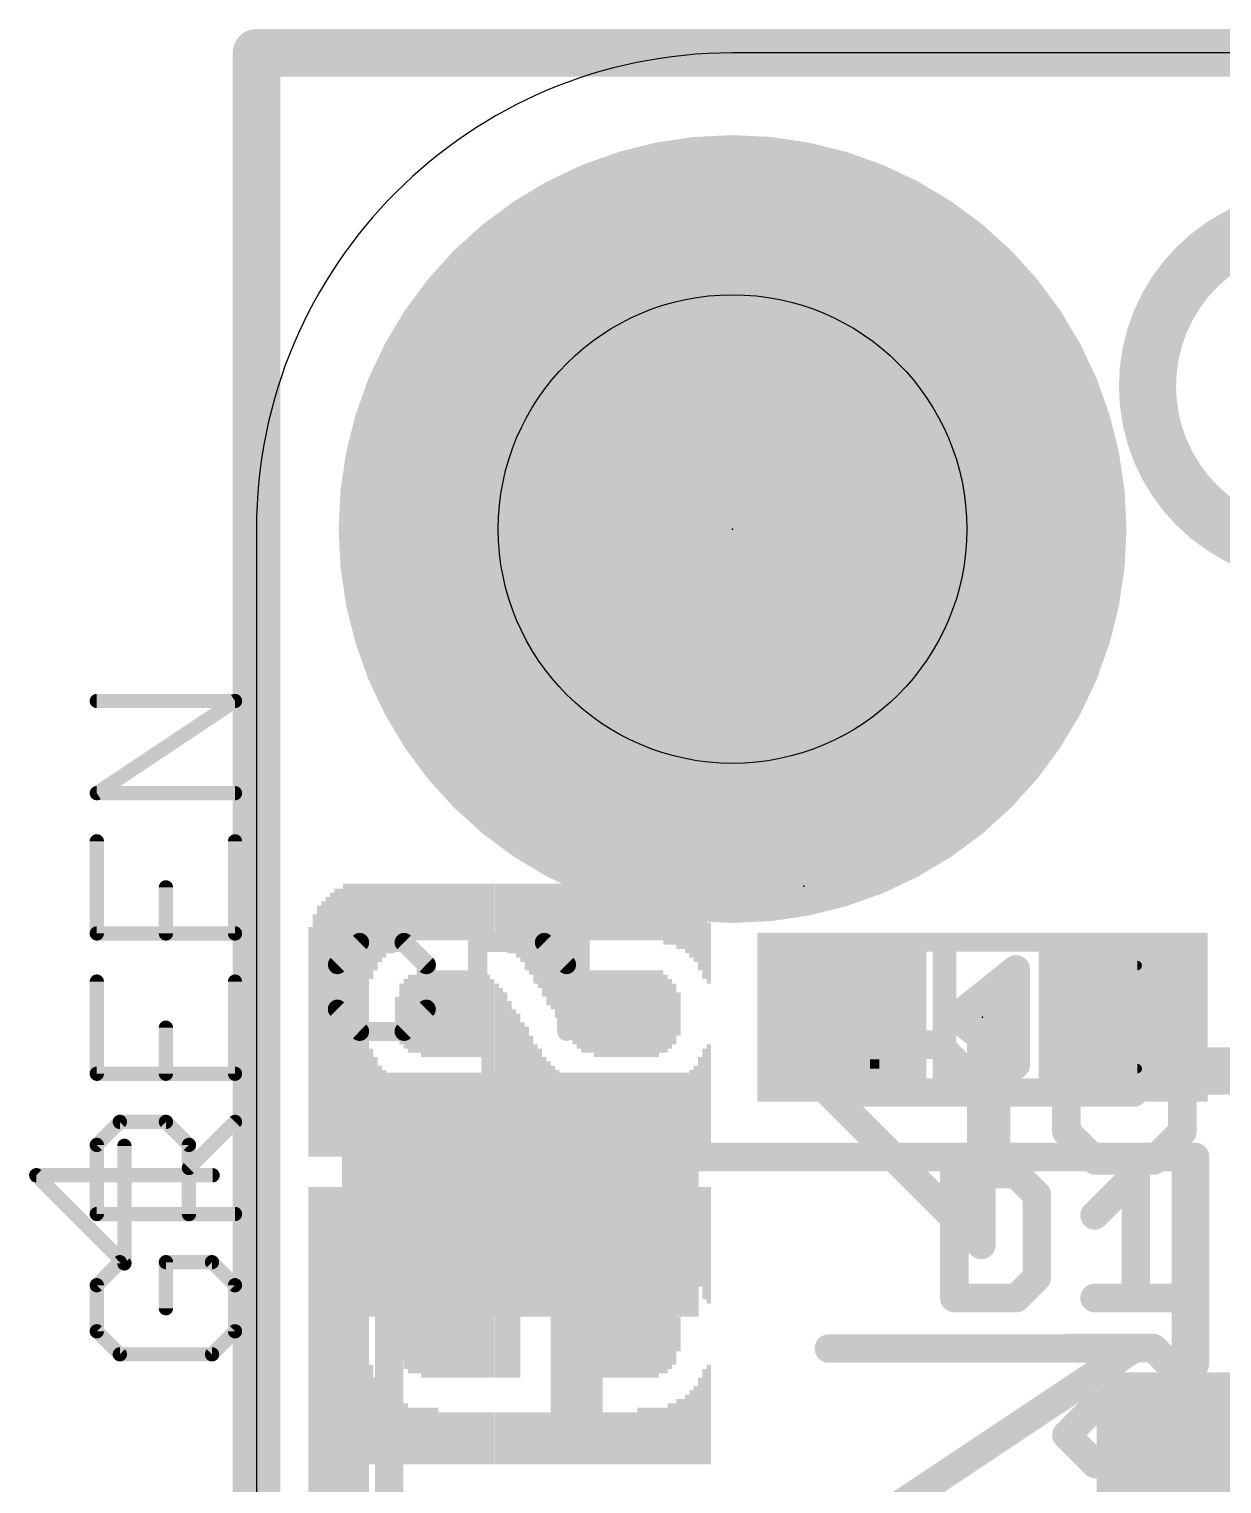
# Model space of a CAD drawing. Extents: x -1.2 to 34.1, y -8.2 to 17.9.
# Drawn here: x -1.21 to 5.15, y 10.15 to 17.91 of the extents above; entities that cross this region are included whole.
import ezdxf

# ---------------------------------------------------------------- set-up
doc = ezdxf.new("R2010")
doc.units = 0
for name, color, linetype in [('1', 12, 'CONTINUOUS'), ('16', 5, 'CONTINUOUS'), ('17', 110, 'CONTINUOUS'), ('20', 53, 'CONTINUOUS'), ('21', 40, 'CONTINUOUS'), ('22', 6, 'CONTINUOUS'), ('23', 40, 'CONTINUOUS'), ('24', 6, 'CONTINUOUS'), ('25', 253, 'CONTINUOUS'), ('27', 4, 'CONTINUOUS'), ('29', 253, 'CONTINUOUS'), ('30', 253, 'CONTINUOUS'), ('31', 253, 'CONTINUOUS'), ('39', 12, 'CONTINUOUS'), ('40', 132, 'CONTINUOUS'), ('41', 12, 'CONTINUOUS'), ('42', 132, 'CONTINUOUS'), ('44', 253, 'CONTINUOUS'), ('51', 253, 'CONTINUOUS')]:
    doc.layers.add(name, color=color, linetype=linetype)

# ---------------------------------------------------------------- blocks, each defined once
blk = doc.blocks.new('RECT')
blk.add_solid([(-0.5, -0.5), (0.5, -0.5), (-0.5, 0.5), (0.5, 0.5)])
blk = doc.blocks.new('ROUNDP')
at = {"const_width": 0.5}
blk.add_lwpolyline([(0, -0.25, 1), (0, 0.25, 1), (0, -0.25)], format="xyb", dxfattribs=at)

msp = doc.modelspace()

# ---------------------------------------------------------------- linework, layer by layer
at = {"layer": '1', "const_width": 0.254}
for points in [[(0, 17.78), (25.4, 17.78)], [(0, 0), (0, 17.78)], [(4.6235, 12.6365), (4.911, 12.349)], [(4.911, 12.349), (16.422, 12.349)]]:
    msp.add_lwpolyline(points, dxfattribs=at)
at = {"layer": '1', "const_width": 0.127}
for points in [[(0, 17.8435, 1), (0, 17.7165)], [(0.0635, 17.78, 1), (-0.0635, 17.78)], [(4.6684, 12.6814, 1), (4.5786, 12.5916)], [(4.911, 12.4125, 1), (4.911, 12.2855)], [(4.8661, 12.3041, 1), (4.9559, 12.3939)]]:
    msp.add_lwpolyline(points, format="xyb", dxfattribs=at)
at = {"layer": '16', "const_width": 0.254}
for points in [[(0, 17.78), (25.4, 17.78)], [(0, 0), (0, 17.78)]]:
    msp.add_lwpolyline(points, dxfattribs=at)
at = {"layer": '16', "const_width": 0.127}
for points in [[(0, 17.8435, 1), (0, 17.7165)], [(0.0635, 17.78, 1), (-0.0635, 17.78)]]:
    msp.add_lwpolyline(points, format="xyb", dxfattribs=at)
at = {"layer": '20'}
for p, q in [((22.86, 17.78), (2.54, 17.78)), ((0, 15.24), (0, 2.54))]:
    msp.add_line(p, q, dxfattribs=at)
msp.add_arc((2.54, 15.24), 2.54, 90, 180, dxfattribs=at)
at = {"layer": '21'}
for points, const_width in [([(2.54, 13.24, 1), (2.54, 17.24, 1), (2.54, 13.24)], 0.2032), ([(0.5504, 13.0602, 1), (0.5504, 13.0094)], 0.0508), ([(0.5684, 13.0169, 1), (0.5325, 13.0528)], 0.0508), ([(0.8057, 13.0528, 1), (0.7697, 13.0169)], 0.0508), ([(0.7877, 13.0094, 1), (0.7877, 13.0602)], 0.0508), ([(1.2056, 13.0348, 1), (1.1548, 13.0348)], 0.0508), ([(1.1802, 13.0602, 1), (1.1802, 13.0094)], 0.0508), ([(1.5541, 13.0528, 1), (1.5182, 13.0169)], 0.0508), ([(1.5361, 13.0094, 1), (1.5361, 13.0602)], 0.0508), ([(0.4572, 12.9162, 1), (0.4064, 12.9162)], 0.0508), ([(0.9317, 12.9162, 1), (0.8809, 12.9162)], 0.0508), ([(1.6802, 12.9162, 1), (1.6294, 12.9162)], 0.0508), ([(4.0894, 12.8905, 1), (4.0132, 12.8905)], 0.0762), ([(4.0751, 12.8607, 1), (4.0275, 12.9203)], 0.0762), ([(0.4138, 12.9342, 1), (0.4498, 12.8982)], 0.0508), ([(0.8884, 12.8982, 1), (0.9243, 12.9342)], 0.0508), ([(1.6368, 12.8982, 1), (1.6727, 12.9342)], 0.0508), ([(3.9402, 12.8397, 1), (3.9402, 12.7635)], 0.0762), ([(4.0513, 12.7635, 1), (4.0513, 12.8397)], 0.0762), ([(0.4498, 12.6969, 1), (0.4138, 12.661)], 0.0508), ([(0.9243, 12.661, 1), (0.8884, 12.6969)], 0.0508), ([(0.4064, 12.6789, 1), (0.4572, 12.6789)], 0.0508), ([(0.8809, 12.6789, 1), (0.9317, 12.6789)], 0.0508), ([(3.7576, 12.6663, 1), (3.71, 12.6067)], 0.0762), ([(3.71, 12.6663, 1), (3.7576, 12.6067)], 0.0762), ([(3.7497, 12.6873, 1), (3.7497, 12.6111)], 0.0762), ([(4.0513, 12.6111, 1), (4.0513, 12.6873)], 0.0762), ([(0.5504, 12.5857, 1), (0.5504, 12.5349)], 0.0508), ([(0.5325, 12.5423, 1), (0.5684, 12.5783)], 0.0508), ([(0.7697, 12.5783, 1), (0.8057, 12.5423)], 0.0508), ([(0.7877, 12.5349, 1), (0.7877, 12.5857)], 0.0508), ([(1.1548, 12.5603, 1), (1.2056, 12.5603)], 0.0508), ([(1.6294, 12.5603, 1), (1.6802, 12.5603)], 0.0508), ([(3.9084, 12.5349, 1), (3.9084, 12.4587)], 0.0762), ([(4.0513, 12.4587, 1), (4.0513, 12.5349)], 0.0762), ([(4.0132, 12.3825, 1), (4.0894, 12.3825)], 0.0762), ([(4.0275, 12.3527, 1), (4.0751, 12.4123)], 0.0762), ([(2.408, 11.9281, 1), (2.408, 11.8519)], 0.0762), ([(5.0461, 11.89, 1), (4.9699, 11.89)], 0.0762), ([(5.008, 11.8519, 1), (5.008, 11.9281)], 0.0762), ([(0.7461, 10.99, 1), (0.6699, 10.99)], 0.0762), ([(4.9699, 10.79, 1), (5.0461, 10.79)], 0.0762)]:
    msp.add_lwpolyline(points, format="xyb", dxfattribs=dict(at, const_width=const_width))
for points, const_width in [([(0.5504, 13.0348), (0.4318, 12.9162)], 0.1016), ([(0.7877, 13.0348), (0.5504, 13.0348)], 0.1016), ([(0.9063, 12.9162), (0.7877, 13.0348)], 0.1016), ([(1.1802, 12.5603), (1.1802, 13.0348)], 0.1016), ([(1.1802, 13.0348), (1.5361, 13.0348)], 0.1016), ([(1.5361, 13.0348), (1.6548, 12.9162)], 0.1016), ([(0.4318, 12.9162), (0.4318, 12.6789)], 0.1016), ([(0.9063, 12.6789), (0.9063, 12.9162)], 0.1016), ([(1.6548, 12.9162), (1.6548, 12.5603)], 0.1016), ([(4.0513, 12.8905), (3.7338, 12.6365)], 0.1524), ([(4.0513, 12.3825), (4.0513, 12.8905)], 0.1524), ([(3.9402, 12.8016), (4.0513, 12.8016)], 0.1524), ([(0.4318, 12.6789), (0.5504, 12.5603)], 0.1016), ([(0.7877, 12.5603), (0.9063, 12.6789)], 0.1016), ([(3.7338, 12.6365), (4.0513, 12.3825)], 0.1524), ([(3.7497, 12.6492), (4.0513, 12.6492)], 0.1524), ([(0.5504, 12.5603), (0.7877, 12.5603)], 0.1016), ([(3.9084, 12.4968), (4.0513, 12.4968)], 0.1524), ([(2.408, 11.89), (5.008, 11.89)], 0.1524), ([(5.008, 11.89), (5.008, 10.79)], 0.1524), ([(0.708, 10.99), (0.708, 6.79)], 0.1524)]:
    msp.add_lwpolyline(points, dxfattribs=dict(at, const_width=const_width))
at = {"layer": '22'}
for points, const_width in [([(5.6515, 15.104, 1), (5.6515, 16.9, 1), (5.6515, 15.104)], 0.3048), ([(3.4818, 12.528, 1), (3.4818, 12.4518)], 0.0762), ([(3.6634, 12.5169, 1), (3.6095, 12.463)], 0.0762), ([(3.6365, 12.4518, 1), (3.6365, 12.528)], 0.0762), ([(3.9839, 12.4899, 1), (3.9077, 12.4899)], 0.0762), ([(4.4758, 12.528, 1), (4.4758, 12.4518)], 0.0762), ([(4.5027, 12.463, 1), (4.4489, 12.5169)], 0.0762), ([(4.812, 12.5169, 1), (4.7582, 12.463)], 0.0762), ([(4.7851, 12.4518, 1), (4.7851, 12.528)], 0.0762), ([(4.2942, 12.3622, 1), (4.3481, 12.3083)], 0.0762), ([(4.3593, 12.3353, 1), (4.2831, 12.3353)], 0.0762), ([(4.9778, 12.3353, 1), (4.9016, 12.3353)], 0.0762), ([(4.9128, 12.3083, 1), (4.9667, 12.3622)], 0.0762), ([(3.9188, 12.1537, 1), (3.9727, 12.2076)], 0.0762), ([(4.3481, 12.0529, 1), (4.2942, 11.999)], 0.0762), ([(4.2831, 12.026, 1), (4.3593, 12.026)], 0.0762), ([(4.9016, 12.026, 1), (4.9778, 12.026)], 0.0762), ([(4.9667, 11.999, 1), (4.9128, 12.0529)], 0.0762), ([(3.9077, 11.8713, 1), (3.9839, 11.8713)], 0.0762), ([(4.4758, 11.9094, 1), (4.4758, 11.8332)], 0.0762), ([(4.4489, 11.8444, 1), (4.5027, 11.8983)], 0.0762), ([(4.7582, 11.8983, 1), (4.812, 11.8444)], 0.0762), ([(4.7851, 11.8332, 1), (4.7851, 11.9094)], 0.0762), ([(4.3212, 10.9088, 1), (4.3212, 10.8326)], 0.0762), ([(4.812, 10.8976, 1), (4.7582, 10.8437)], 0.0762), ([(4.7851, 10.8326, 1), (4.7851, 10.9088)], 0.0762), ([(4.9667, 10.6891, 1), (4.9128, 10.743)], 0.0762), ([(4.9128, 10.6891, 1), (4.9667, 10.743)], 0.0762), ([(4.4758, 10.5995, 1), (4.4758, 10.5233)], 0.0762), ([(4.5027, 10.5344, 1), (4.4489, 10.5883)], 0.0762), ([(4.7851, 10.5233, 1), (4.7851, 10.5995)], 0.0762), ([(4.7582, 10.5883, 1), (4.812, 10.5344)], 0.0762), ([(4.3481, 10.4337, 1), (4.2942, 10.3798)], 0.0762), ([(4.2942, 10.4337, 1), (4.3481, 10.3798)], 0.0762), ([(4.4758, 10.2902, 1), (4.4758, 10.214)], 0.0762), ([(4.9397, 10.214, 1), (4.9397, 10.2902)], 0.0762), ([(4.4489, 10.2251, 1), (4.5027, 10.279)], 0.0762)]:
    msp.add_lwpolyline(points, format="xyb", dxfattribs=dict(at, const_width=const_width))
at = {"layer": '22', "const_width": 0.1524}
for points in [[(3.6365, 12.4899), (3.4818, 12.4899)], [(3.9458, 12.1806), (3.6365, 12.4899)], [(3.9458, 11.8713), (3.9458, 12.4899)], [(4.3212, 12.3353), (4.4758, 12.4899)], [(4.4758, 12.4899), (4.7851, 12.4899)], [(4.7851, 12.4899), (4.9397, 12.3353)], [(4.3212, 12.026), (4.3212, 12.3353)], [(4.9397, 12.3353), (4.9397, 12.026)], [(4.4758, 11.8713), (4.3212, 12.026)], [(4.9397, 12.026), (4.7851, 11.8713)], [(4.7851, 11.8713), (4.4758, 11.8713)], [(4.7851, 10.8707), (4.3212, 10.8707)], [(4.9397, 10.716), (4.7851, 10.8707)], [(4.7851, 10.5614), (4.9397, 10.716)], [(4.3212, 10.4067), (4.4758, 10.5614)], [(4.4758, 10.5614), (4.7851, 10.5614)], [(4.4758, 10.2521), (4.3212, 10.4067)], [(4.9397, 10.2521), (4.4758, 10.2521)]]:
    msp.add_lwpolyline(points, dxfattribs=at)
at = {"layer": '23'}
for p in [(2.54, 15.24), (3.8735, 12.6365)]:
    msp.add_point(p, dxfattribs=at)
at = {"layer": '24'}
msp.add_point((2.921, 13.335), dxfattribs=at)
at = {"layer": '25', "const_width": 0.1524}
for points in [[(3.8673, 11.421), (3.8673, 12.5057)], [(4.6808, 12.2345), (3.0538, 12.2345)], [(3.0538, 12.2345), (3.8673, 11.421)], [(3.7229, 11.7989), (3.7229, 11.1379)], [(4.0534, 11.7989), (3.7229, 11.7989)], [(4.1635, 11.6887), (4.0534, 11.7989)], [(4.4713, 11.5785), (4.6916, 11.7989)], [(4.6916, 11.7989), (4.6916, 11.1379)], [(4.1635, 11.2481), (4.1635, 11.6887)], [(4.0534, 11.1379), (4.1635, 11.2481)], [(3.7229, 11.1379), (4.0534, 11.1379)], [(4.4713, 11.1379), (4.9119, 11.1379)], [(3.0538, 9.7839), (4.6808, 10.8685)], [(4.6808, 10.8685), (3.0538, 10.8685)]]:
    msp.add_lwpolyline(points, dxfattribs=at)
at = {"layer": '25', "const_width": 0.0762}
for points in [[(3.9054, 12.5057, 1), (3.8292, 12.5057)], [(3.0808, 12.2615, 1), (3.0269, 12.2076)], [(3.0538, 12.2726, 1), (3.0538, 12.1964)], [(4.6808, 12.1964, 1), (4.6808, 12.2726)], [(3.761, 11.7989, 1), (3.6848, 11.7989)], [(3.7229, 11.837, 1), (3.7229, 11.7608)], [(4.0803, 11.8258, 1), (4.0264, 11.7719)], [(4.0534, 11.7608, 1), (4.0534, 11.837)], [(4.7297, 11.7989, 1), (4.6535, 11.7989)], [(4.7185, 11.7719, 1), (4.6647, 11.8258)], [(4.2016, 11.6887, 1), (4.1254, 11.6887)], [(4.1366, 11.6618, 1), (4.1905, 11.7156)], [(4.4443, 11.6055, 1), (4.4982, 11.5516)], [(3.8404, 11.3941, 1), (3.8942, 11.448)], [(3.8292, 11.421, 1), (3.9054, 11.421)], [(4.1254, 11.2481, 1), (4.2016, 11.2481)], [(4.1905, 11.2211, 1), (4.1366, 11.275)], [(3.7229, 11.176, 1), (3.7229, 11.0998)], [(3.6848, 11.1379, 1), (3.761, 11.1379)], [(4.0264, 11.1648, 1), (4.0803, 11.111)], [(4.0534, 11.0998, 1), (4.0534, 11.176)], [(4.4713, 11.176, 1), (4.4713, 11.0998)], [(4.6535, 11.1379, 1), (4.7297, 11.1379)], [(4.9119, 11.0998, 1), (4.9119, 11.176)], [(3.0538, 10.9066, 1), (3.0538, 10.8304)], [(4.7019, 10.8368, 1), (4.6597, 10.9002)], [(4.6808, 10.8304, 1), (4.6808, 10.9066)]]:
    msp.add_lwpolyline(points, format="xyb", dxfattribs=at)
at = {"layer": '27', "const_width": 0.0762}
for points in [[(-0.8515, 13.8312), (-0.1143, 14.3227)], [(-0.1143, 14.3227), (-0.8515, 14.3227)], [(-0.1143, 13.8312), (-0.8515, 13.8312)], [(-0.8515, 13.5743), (-0.8515, 13.0828)], [(-0.1143, 13.0828), (-0.1143, 13.5743)], [(-0.4829, 13.0828), (-0.4829, 13.3285)], [(-0.8515, 13.0828), (-0.1143, 13.0828)], [(-0.8515, 12.8258), (-0.8515, 12.3344)], [(-0.1143, 12.3344), (-0.1143, 12.8258)], [(-0.4829, 12.3344), (-0.4829, 12.5801)], [(-0.8515, 12.3344), (-0.1143, 12.3344)], [(-0.8515, 11.9546), (-0.7287, 12.0774)], [(-0.7287, 12.0774), (-0.4829, 12.0774)], [(-0.4829, 12.0774), (-0.36, 11.9546)], [(-0.36, 11.8317), (-0.1143, 12.0774)], [(-0.8515, 11.5859), (-0.8515, 11.9546)], [(-0.7044, 11.3226), (-0.7044, 11.9496)], [(-0.36, 11.9546), (-0.36, 11.5859)], [(-0.2341, 11.7929), (-1.1747, 11.7929)], [(-1.1747, 11.7929), (-0.7044, 11.3226)], [(-0.1143, 11.5859), (-0.8515, 11.5859)], [(-0.7287, 11.329), (-0.8515, 11.2061)], [(-0.2372, 11.329), (-0.4829, 11.329)], [(-0.4829, 11.329), (-0.4829, 11.0833)], [(-0.1143, 11.2061), (-0.2372, 11.329)], [(-0.8515, 11.2061), (-0.8515, 10.9604)], [(-0.1143, 10.9604), (-0.1143, 11.2061)], [(-0.8515, 10.9604), (-0.7287, 10.8375)], [(-0.2372, 10.8375), (-0.1143, 10.9604)], [(-0.7287, 10.8375), (-0.2372, 10.8375)]]:
    msp.add_lwpolyline(points, dxfattribs=at)
at = {"layer": '27', "const_width": 0.0381}
for points in [[(-0.8515, 14.3417, 1), (-0.8515, 14.3036)], [(-0.1037, 14.3068, 1), (-0.1249, 14.3385)], [(-0.1143, 14.3036, 1), (-0.1143, 14.3417)], [(-0.8515, 13.8502, 1), (-0.8515, 13.8121)], [(-0.8621, 13.847, 1), (-0.841, 13.8153)], [(-0.1143, 13.8121, 1), (-0.1143, 13.8502)], [(-0.8325, 13.5743, 1), (-0.8706, 13.5743)], [(-0.0953, 13.5743, 1), (-0.1333, 13.5743)], [(-0.4639, 13.3285, 1), (-0.502, 13.3285)], [(-0.8515, 13.1018, 1), (-0.8515, 13.0637)], [(-0.1143, 13.0637, 1), (-0.1143, 13.1018)], [(-0.8706, 13.0828, 1), (-0.8325, 13.0828)], [(-0.502, 13.0828, 1), (-0.4639, 13.0828)], [(-0.1333, 13.0828, 1), (-0.0953, 13.0828)], [(-0.8325, 12.8258, 1), (-0.8706, 12.8258)], [(-0.0953, 12.8258, 1), (-0.1333, 12.8258)], [(-0.4639, 12.5801, 1), (-0.502, 12.5801)], [(-0.8706, 12.3344, 1), (-0.8325, 12.3344)], [(-0.8515, 12.3534, 1), (-0.8515, 12.3153)], [(-0.502, 12.3344, 1), (-0.4639, 12.3344)], [(-0.1333, 12.3344, 1), (-0.0953, 12.3344)], [(-0.1143, 12.3153, 1), (-0.1143, 12.3534)], [(-0.7287, 12.0965, 1), (-0.7287, 12.0584)], [(-0.7152, 12.064, 1), (-0.7421, 12.0909)], [(-0.4694, 12.0909, 1), (-0.4964, 12.064)], [(-0.4829, 12.0584, 1), (-0.4829, 12.0965)], [(-0.1008, 12.064, 1), (-0.1278, 12.0909)], [(-0.8325, 11.9546, 1), (-0.8706, 11.9546)], [(-0.865, 11.968, 1), (-0.8381, 11.9411)], [(-0.6854, 11.9496, 1), (-0.7235, 11.9496)], [(-0.341, 11.9546, 1), (-0.3791, 11.9546)], [(-0.3735, 11.9411, 1), (-0.3466, 11.968)], [(-1.1612, 11.8063, 1), (-1.1882, 11.7794)], [(-1.1747, 11.8119, 1), (-1.1747, 11.7738)], [(-0.3735, 11.8451, 1), (-0.3466, 11.8182)], [(-0.2341, 11.7738, 1), (-0.2341, 11.8119)], [(-0.8706, 11.5859, 1), (-0.8325, 11.5859)], [(-0.8515, 11.605, 1), (-0.8515, 11.5669)], [(-0.3791, 11.5859, 1), (-0.341, 11.5859)], [(-0.1143, 11.5669, 1), (-0.1143, 11.605)], [(-0.7152, 11.3155, 1), (-0.7421, 11.3425)], [(-0.7235, 11.3226, 1), (-0.6854, 11.3226)], [(-0.7179, 11.3091, 1), (-0.6909, 11.336)], [(-0.4639, 11.329, 1), (-0.502, 11.329)], [(-0.4829, 11.3481, 1), (-0.4829, 11.31)], [(-0.2237, 11.3425, 1), (-0.2506, 11.3155)], [(-0.2372, 11.31, 1), (-0.2372, 11.3481)], [(-0.8325, 11.2061, 1), (-0.8706, 11.2061)], [(-0.865, 11.2196, 1), (-0.8381, 11.1927)], [(-0.0953, 11.2061, 1), (-0.1333, 11.2061)], [(-0.1278, 11.1927, 1), (-0.1008, 11.2196)], [(-0.502, 11.0833, 1), (-0.4639, 11.0833)], [(-0.8381, 10.9739, 1), (-0.865, 10.9469)], [(-0.8706, 10.9604, 1), (-0.8325, 10.9604)], [(-0.1333, 10.9604, 1), (-0.0953, 10.9604)], [(-0.1008, 10.9469, 1), (-0.1278, 10.9739)], [(-0.7287, 10.8566, 1), (-0.7287, 10.8185)], [(-0.7421, 10.8241, 1), (-0.7152, 10.851)], [(-0.2506, 10.851, 1), (-0.2237, 10.8241)], [(-0.2372, 10.8185, 1), (-0.2372, 10.8566)]]:
    msp.add_lwpolyline(points, format="xyb", dxfattribs=at)
at = {"layer": '39', "const_width": 2.032}
msp.add_lwpolyline([(2.54, 14.24, 1), (2.54, 16.24, 1), (2.54, 14.24)], format="xyb", dxfattribs=at)
at = {"layer": '40', "const_width": 2.032}
msp.add_lwpolyline([(2.54, 14.24, 1), (2.54, 16.24, 1), (2.54, 14.24)], format="xyb", dxfattribs=at)
at = {"layer": '41', "const_width": 2.032}
msp.add_lwpolyline([(2.54, 14.24, 1), (2.54, 16.24, 1), (2.54, 14.24)], format="xyb", dxfattribs=at)
at = {"layer": '42', "const_width": 2.032}
msp.add_lwpolyline([(2.54, 14.24, 1), (2.54, 16.24, 1), (2.54, 14.24)], format="xyb", dxfattribs=at)
at = {"layer": '44'}
msp.add_circle((2.54, 15.24), 1.25, dxfattribs=at)
at = {"layer": '51'}
for points, const_width in [([(3.5235, 13.0365), (4.2235, 13.0365)], 0.1016), ([(3.4985, 12.2365), (4.2235, 12.2365)], 0.1016), ([(0.708, 11.89), (4.958, 11.89)], 0.1524), ([(0.708, 5.79), (0.708, 11.89)], 0.1524), ([(4.958, 11.89), (4.958, 5.79)], 0.1524)]:
    msp.add_lwpolyline(points, dxfattribs=dict(at, const_width=const_width))
for points, const_width in [([(3.5235, 13.0619, 1), (3.5235, 13.0111)], 0.0508), ([(4.2235, 13.0111, 1), (4.2235, 13.0619)], 0.0508), ([(3.0735, 12.3365, 0.9168), (3.0735, 12.9365)], 0.1016), ([(3.0757, 12.9618, 1), (3.0713, 12.9112)], 0.0508), ([(4.6985, 12.9115, 1), (4.6985, 12.3615)], 0.0508), ([(4.6985, 12.8988, 1), (4.6985, 12.9242)], 0.0254), ([(3.0713, 12.3618, 1), (3.0757, 12.3112)], 0.0508), ([(3.2485, 12.2115, 1), (3.2485, 12.3615, 1), (3.2485, 12.2115)], 0.0508), ([(4.6985, 12.3488, 1), (4.6985, 12.3742)], 0.0254), ([(3.4985, 12.2619, 1), (3.4985, 12.2111)], 0.0508), ([(4.2235, 12.2111, 1), (4.2235, 12.2619)], 0.0508), ([(0.708, 11.9281, 1), (0.708, 11.8519)], 0.0762), ([(0.7461, 11.89, 1), (0.6699, 11.89)], 0.0762), ([(4.9961, 11.89, 1), (4.9199, 11.89)], 0.0762), ([(4.958, 11.8519, 1), (4.958, 11.9281)], 0.0762)]:
    msp.add_lwpolyline(points, format="xyb", dxfattribs=dict(at, const_width=const_width))

# ---------------------------------------------------------------- block references
at = {"layer": '1', "xscale": 0.8, "yscale": 0.8, "rotation": 90}
for p in [(3.1235, 12.6365), (4.6235, 12.6365)]:
    msp.add_blockref('RECT', p, dxfattribs=at)
at = {"layer": '1'}
for p, xscale, yscale in [((1.408, 11.69), 1.8, 1.2), ((5.308, 10.39), 1.55, 0.6)]:
    msp.add_blockref('RECT', p, dxfattribs=dict(at, xscale=xscale, yscale=yscale))
at = {"layer": '17', "xscale": 3.516, "yscale": 3.516}
msp.add_blockref('ROUNDP', (2.54, 15.24), dxfattribs=at)
msp.add_blockref('ROUNDP', (2.54, 15.24), dxfattribs=at)
at = {"layer": '21', "xscale": 0.762, "yscale": 0.127, "rotation": 90}
msp.add_blockref('RECT', (3.6703, 12.6365), dxfattribs=at)
at = {"layer": '22', "rotation": 270}
for p, xscale, yscale in [((0.381, 12.5844), 1.3843, 0.0229), ((0.404, 12.5959), 1.4072, 0.0231), ((0.4271, 12.6073), 1.43, 0.0231), ((0.4502, 12.6073), 1.43, 0.0231), ((0.4733, 12.62), 1.4554, 0.0231), ((0.4964, 12.62), 1.4554, 0.0231), ((0.5196, 12.62), 1.4554, 0.0231), ((0.5427, 12.62), 1.4554, 0.0231), ((0.5658, 12.62), 1.4554, 0.0231), ((0.5889, 12.62), 1.4554, 0.0231), ((0.612, 13.0937), 0.508, 0.0231), ((0.635, 13.1166), 0.4623, 0.0229), ((0.658, 13.1394), 0.4166, 0.0231), ((0.6811, 13.1509), 0.3937, 0.0231), ((0.7042, 13.1623), 0.3708, 0.0231), ((0.7273, 13.1623), 0.3708, 0.0231), ((0.7504, 13.1737), 0.348, 0.0231), ((0.7736, 13.1851), 0.3251, 0.0231), ((0.7967, 13.1851), 0.3251, 0.0231), ((0.8198, 13.1851), 0.3251, 0.0231), ((0.8429, 13.1966), 0.3023, 0.0231), ((0.866, 13.1966), 0.3023, 0.0231), ((0.889, 13.1966), 0.3023, 0.0229), ((0.912, 13.1966), 0.3023, 0.0231), ((0.9351, 13.1966), 0.3023, 0.0231), ((0.9582, 13.1966), 0.3023, 0.0231), ((0.9813, 13.1966), 0.3023, 0.0231), ((1.0044, 13.1966), 0.3023, 0.0231), ((1.0276, 13.1966), 0.3023, 0.0231), ((1.0507, 13.1966), 0.3023, 0.0231), ((1.0738, 13.1966), 0.3023, 0.0231), ((1.0969, 13.1966), 0.3023, 0.0231), ((1.12, 13.1966), 0.3023, 0.0231), ((1.143, 13.1966), 0.3023, 0.0229), ((1.166, 13.1966), 0.3023, 0.0231), ((1.1891, 13.1966), 0.3023, 0.0231), ((1.2122, 13.1966), 0.3023, 0.0231), ((1.2353, 13.1966), 0.3023, 0.0231), ((1.2584, 13.1851), 0.3251, 0.0231), ((1.2816, 13.1851), 0.3251, 0.0231), ((1.3047, 13.1851), 0.3251, 0.0231), ((1.3278, 13.1737), 0.348, 0.0231), ((1.3509, 13.1623), 0.3708, 0.0231), ((1.374, 13.1623), 0.3708, 0.0231), ((1.397, 13.1509), 0.3937, 0.0229), ((1.42, 13.1394), 0.4166, 0.0231), ((1.4431, 13.1166), 0.4623, 0.0231), ((1.4662, 13.1051), 0.4851, 0.0231), ((1.4893, 13.081), 0.5334, 0.0231), ((1.5124, 13.0696), 0.5563, 0.0231), ((1.5356, 13.0467), 0.602, 0.0231), ((1.5587, 13.0239), 0.6477, 0.0231), ((1.5818, 13.0124), 0.6706, 0.0231), ((1.6049, 12.9896), 0.7163, 0.0231), ((1.628, 12.9781), 0.7391, 0.0231), ((1.651, 12.954), 0.7874, 0.0229), ((1.674, 12.9311), 0.8331, 0.0231), ((1.6971, 12.9197), 0.856, 0.0231), ((1.7202, 12.9083), 0.8788, 0.0231), ((1.7433, 12.8969), 0.9017, 0.0231), ((1.7664, 12.8969), 0.9017, 0.0231), ((1.7896, 13.1966), 0.3023, 0.0231), ((1.8127, 13.1966), 0.3023, 0.0231), ((1.8358, 13.1966), 0.3023, 0.0231), ((1.8589, 13.1966), 0.3023, 0.0231), ((1.882, 13.1966), 0.3023, 0.0231), ((1.905, 13.1966), 0.3023, 0.0229), ((1.928, 13.1966), 0.3023, 0.0231), ((1.9511, 13.1966), 0.3023, 0.0231), ((1.9742, 13.1966), 0.3023, 0.0231), ((1.9973, 13.1966), 0.3023, 0.0231), ((2.0204, 13.1966), 0.3023, 0.0231), ((2.0436, 13.1966), 0.3023, 0.0231), ((2.0667, 13.1966), 0.3023, 0.0231), ((2.0898, 13.1966), 0.3023, 0.0231), ((2.1129, 13.1966), 0.3023, 0.0231), ((2.136, 13.1966), 0.3023, 0.0231), ((2.159, 13.1966), 0.3023, 0.0229), ((2.182, 13.1851), 0.3251, 0.0231), ((2.2051, 13.1851), 0.3251, 0.0231), ((2.2282, 13.1851), 0.3251, 0.0231), ((2.2513, 13.161), 0.3226, 0.0231), ((2.2744, 13.161), 0.3226, 0.0231), ((2.2976, 13.1382), 0.3226, 0.0231), ((2.3207, 13.1153), 0.3226, 0.0231), ((0.3349, 12.5616), 1.3386, 0.0231), ((0.358, 12.573), 1.3614, 0.0231), ((2.3438, 13.0924), 0.3226, 0.0231), ((2.3669, 13.0581), 0.3454, 0.0231), ((0.2887, 12.5044), 1.2243, 0.0231), ((0.3118, 12.5387), 1.2929, 0.0231), ((2.39, 13.0124), 0.3454, 0.0231), ((2.413, 12.9769), 0.3251, 0.0229), ((0.866, 12.6657), 0.4394, 0.0231), ((0.889, 12.6543), 0.4623, 0.0229), ((0.912, 12.6543), 0.4623, 0.0231), ((0.9351, 12.6543), 0.4623, 0.0231), ((0.9582, 12.6543), 0.4623, 0.0231), ((0.9813, 12.6543), 0.4623, 0.0231), ((1.0044, 12.6543), 0.4623, 0.0231), ((1.0276, 12.6543), 0.4623, 0.0231), ((1.0507, 12.6543), 0.4623, 0.0231), ((1.0738, 12.6543), 0.4623, 0.0231), ((1.0969, 12.6543), 0.4623, 0.0231), ((1.12, 12.6543), 0.4623, 0.0231), ((1.143, 12.6543), 0.4623, 0.0229), ((1.166, 12.6543), 0.4623, 0.0231), ((1.1891, 12.6543), 0.4623, 0.0231), ((1.7896, 12.6657), 0.4394, 0.0231), ((1.8127, 12.6543), 0.4623, 0.0231), ((1.8358, 12.6543), 0.4623, 0.0231), ((1.8589, 12.6543), 0.4623, 0.0231), ((1.882, 12.6543), 0.4623, 0.0231), ((1.905, 12.6543), 0.4623, 0.0229), ((1.928, 12.6543), 0.4623, 0.0231), ((1.9511, 12.6543), 0.4623, 0.0231), ((1.9742, 12.6543), 0.4623, 0.0231), ((1.9973, 12.6543), 0.4623, 0.0231), ((2.0204, 12.6543), 0.4623, 0.0231), ((2.0436, 12.6543), 0.4623, 0.0231), ((2.0667, 12.6543), 0.4623, 0.0231), ((2.0898, 12.6543), 0.4623, 0.0231), ((2.1129, 12.6543), 0.4623, 0.0231), ((2.136, 12.6543), 0.4623, 0.0231), ((2.159, 12.6657), 0.4394, 0.0229), ((0.7736, 12.653), 0.3226, 0.0231), ((0.7967, 12.6543), 0.3708, 0.0231), ((0.8198, 12.6543), 0.4166, 0.0231), ((0.8429, 12.6543), 0.4166, 0.0231), ((1.2122, 12.3774), 0.9703, 0.0231), ((1.2353, 12.3774), 0.9703, 0.0231), ((1.2584, 12.366), 0.9474, 0.0231), ((1.2816, 12.3533), 0.922, 0.0231), ((2.182, 12.6543), 0.4166, 0.0231), ((2.2051, 12.6543), 0.3708, 0.0231), ((2.2282, 12.653), 0.3226, 0.0231), ((0.7504, 12.653), 0.1854, 0.0231), ((1.3047, 12.3419), 0.8992, 0.0231), ((1.3278, 12.3304), 0.8763, 0.0231), ((2.2513, 12.653), 0.2311, 0.0231), ((1.3509, 12.3076), 0.8306, 0.0231), ((1.374, 12.2847), 0.7849, 0.0231), ((1.397, 12.2733), 0.762, 0.0229), ((1.42, 12.2504), 0.7163, 0.0231), ((1.4431, 12.239), 0.6934, 0.0231), ((1.4662, 12.2149), 0.6452, 0.0231), ((0.612, 12.2847), 0.3683, 0.0231), ((0.635, 12.2619), 0.3226, 0.0229), ((1.4893, 12.192), 0.5994, 0.0231), ((1.5124, 12.1806), 0.5766, 0.0231), ((1.5356, 12.1577), 0.5309, 0.0231), ((2.3669, 12.1577), 0.5309, 0.0231), ((2.39, 12.1806), 0.5766, 0.0231), ((2.413, 12.192), 0.5994, 0.0229), ((0.658, 12.239), 0.2769, 0.0231), ((0.6811, 12.2276), 0.254, 0.0231), ((1.5587, 12.1463), 0.508, 0.0231), ((1.5818, 12.1349), 0.4851, 0.0231), ((1.6049, 12.1234), 0.4623, 0.0231), ((2.3207, 12.1234), 0.4623, 0.0231), ((2.3438, 12.1349), 0.4851, 0.0231), ((0.7042, 12.2161), 0.2311, 0.0231), ((0.7273, 12.2161), 0.2311, 0.0231), ((0.7504, 12.2034), 0.2057, 0.0231), ((0.7736, 12.0993), 0.414, 0.0231), ((0.7967, 12.0879), 0.3912, 0.0231), ((0.8198, 12.0879), 0.3912, 0.0231), ((0.8429, 12.0879), 0.3912, 0.0231), ((1.628, 12.112), 0.4394, 0.0231), ((1.651, 12.0993), 0.414, 0.0229), ((1.674, 12.0993), 0.414, 0.0231), ((1.6971, 12.0879), 0.3912, 0.0231), ((1.7202, 12.0879), 0.3912, 0.0231), ((2.182, 12.0879), 0.3912, 0.0231), ((2.2051, 12.0879), 0.3912, 0.0231), ((2.2282, 12.0879), 0.3912, 0.0231), ((2.2513, 12.0993), 0.414, 0.0231), ((2.2744, 12.0993), 0.414, 0.0231), ((2.2976, 12.112), 0.4394, 0.0231), ((0.866, 12.0764), 0.3683, 0.0231), ((0.889, 12.0764), 0.3683, 0.0229), ((0.912, 12.0764), 0.3683, 0.0231), ((0.9351, 12.0764), 0.3683, 0.0231), ((0.9582, 12.0764), 0.3683, 0.0231), ((0.9813, 12.0764), 0.3683, 0.0231), ((1.0044, 12.0764), 0.3683, 0.0231), ((1.0276, 12.0764), 0.3683, 0.0231), ((1.0507, 12.0764), 0.3683, 0.0231), ((1.0738, 12.0764), 0.3683, 0.0231), ((1.0969, 12.0764), 0.3683, 0.0231), ((1.12, 12.0764), 0.3683, 0.0231), ((1.143, 12.0764), 0.3683, 0.0229), ((1.166, 12.0764), 0.3683, 0.0231), ((1.1891, 12.0764), 0.3683, 0.0231), ((1.7433, 12.0764), 0.3683, 0.0231), ((1.7664, 12.0764), 0.3683, 0.0231), ((1.7896, 12.0764), 0.3683, 0.0231), ((1.8127, 12.0764), 0.3683, 0.0231), ((1.8358, 12.0764), 0.3683, 0.0231), ((1.8589, 12.0764), 0.3683, 0.0231), ((1.882, 12.0764), 0.3683, 0.0231), ((1.905, 12.0764), 0.3683, 0.0229), ((1.928, 12.0764), 0.3683, 0.0231), ((1.9511, 12.0764), 0.3683, 0.0231), ((1.9742, 12.0764), 0.3683, 0.0231), ((1.9973, 12.0764), 0.3683, 0.0231), ((2.0204, 12.0764), 0.3683, 0.0231), ((2.0436, 12.0764), 0.3683, 0.0231), ((2.0667, 12.0764), 0.3683, 0.0231), ((2.0898, 12.0764), 0.3683, 0.0231), ((2.1129, 12.0764), 0.3683, 0.0231), ((2.136, 12.0764), 0.3683, 0.0231), ((2.159, 12.0764), 0.3683, 0.0229), ((0.2887, 9.0856), 5.2883, 0.0231), ((0.3118, 9.0513), 5.3569, 0.0231), ((0.3349, 9.0284), 5.4026, 0.0231), ((0.358, 9.017), 5.4254, 0.0231), ((0.381, 9.0056), 5.4483, 0.0229), ((0.404, 8.9941), 5.4712, 0.0231), ((0.4271, 8.9941), 5.4712, 0.0231), ((0.4502, 8.9827), 5.494, 0.0231), ((0.4733, 8.9827), 5.494, 0.0231), ((0.4964, 8.97), 5.5194, 0.0231), ((0.5196, 8.97), 5.5194, 0.0231), ((0.5427, 8.97), 5.5194, 0.0231), ((0.5658, 8.97), 5.5194, 0.0231), ((0.5889, 8.97), 5.5194, 0.0231), ((0.7736, 11.5227), 0.414, 0.0231), ((0.7967, 11.5227), 0.414, 0.0231), ((0.8198, 11.5341), 0.3912, 0.0231), ((0.8429, 11.5341), 0.3912, 0.0231), ((0.866, 11.5341), 0.3912, 0.0231), ((0.889, 11.5341), 0.3912, 0.0229), ((0.912, 11.5456), 0.3683, 0.0231), ((0.9351, 11.5456), 0.3683, 0.0231), ((0.9582, 11.5456), 0.3683, 0.0231), ((0.9813, 11.5456), 0.3683, 0.0231), ((1.0044, 11.5456), 0.3683, 0.0231), ((1.0276, 11.5456), 0.3683, 0.0231), ((1.0507, 11.5456), 0.3683, 0.0231), ((1.0738, 11.5456), 0.3683, 0.0231), ((1.0969, 11.5456), 0.3683, 0.0231), ((1.12, 11.5456), 0.3683, 0.0231), ((1.143, 11.5456), 0.3683, 0.0229), ((1.166, 11.5456), 0.3683, 0.0231), ((1.1891, 11.5456), 0.3683, 0.0231), ((1.2122, 11.5456), 0.3683, 0.0231), ((1.2353, 11.5456), 0.3683, 0.0231), ((1.2584, 11.5456), 0.3683, 0.0231), ((1.2816, 11.5456), 0.3683, 0.0231), ((1.3047, 11.5456), 0.3683, 0.0231), ((1.3278, 11.5456), 0.3683, 0.0231), ((1.3509, 11.5456), 0.3683, 0.0231), ((1.374, 11.5456), 0.3683, 0.0231), ((1.397, 11.5456), 0.3683, 0.0229), ((1.42, 11.5456), 0.3683, 0.0231), ((1.4431, 11.5456), 0.3683, 0.0231), ((1.4662, 11.5456), 0.3683, 0.0231), ((1.4893, 11.5456), 0.3683, 0.0231), ((1.5124, 11.5456), 0.3683, 0.0231), ((1.5356, 11.5456), 0.3683, 0.0231), ((1.5587, 11.5456), 0.3683, 0.0231), ((1.5818, 11.5456), 0.3683, 0.0231), ((1.6049, 11.5456), 0.3683, 0.0231), ((1.628, 11.5456), 0.3683, 0.0231), ((1.651, 11.5456), 0.3683, 0.0229), ((1.674, 11.5456), 0.3683, 0.0231), ((1.6971, 11.5456), 0.3683, 0.0231), ((1.7202, 11.5456), 0.3683, 0.0231), ((1.7433, 11.5456), 0.3683, 0.0231), ((1.7664, 11.5456), 0.3683, 0.0231), ((1.7896, 11.5456), 0.3683, 0.0231), ((1.8127, 11.5456), 0.3683, 0.0231), ((1.8358, 11.5456), 0.3683, 0.0231), ((1.8589, 11.5456), 0.3683, 0.0231), ((1.882, 11.5456), 0.3683, 0.0231), ((1.905, 11.5456), 0.3683, 0.0229), ((1.928, 11.5456), 0.3683, 0.0231), ((1.9511, 11.5456), 0.3683, 0.0231), ((1.9742, 11.5456), 0.3683, 0.0231), ((1.9973, 11.5456), 0.3683, 0.0231), ((2.0204, 11.5456), 0.3683, 0.0231), ((2.0436, 11.5456), 0.3683, 0.0231), ((2.0667, 11.5456), 0.3683, 0.0231), ((2.0898, 11.5456), 0.3683, 0.0231), ((2.1129, 11.5341), 0.3912, 0.0231), ((2.136, 11.5341), 0.3912, 0.0231), ((2.159, 11.5341), 0.3912, 0.0229), ((2.182, 11.5341), 0.3912, 0.0231), ((2.2051, 11.5227), 0.414, 0.0231), ((2.2282, 11.5227), 0.414, 0.0231), ((2.2513, 11.5227), 0.414, 0.0231), ((2.2744, 11.51), 0.4394, 0.0231), ((2.2976, 11.4986), 0.4623, 0.0231), ((2.3207, 11.4871), 0.4851, 0.0231), ((2.3438, 11.4757), 0.508, 0.0231), ((2.3669, 11.4643), 0.5309, 0.0231), ((2.39, 11.43), 0.5994, 0.0231), ((2.413, 11.4186), 0.6223, 0.0229), ((0.612, 11.3259), 0.3912, 0.0231), ((0.635, 11.3487), 0.3454, 0.0229), ((0.658, 11.3716), 0.2997, 0.0231), ((0.6811, 11.383), 0.2769, 0.0231), ((0.7042, 11.3944), 0.254, 0.0231), ((0.7273, 11.4059), 0.2311, 0.0231), ((0.7504, 11.4059), 0.2311, 0.0231), ((0.866, 10.9563), 0.4394, 0.0231), ((0.889, 10.9449), 0.4623, 0.0229), ((0.912, 10.9449), 0.4623, 0.0231), ((0.9351, 10.9449), 0.4623, 0.0231), ((0.9582, 10.9449), 0.4623, 0.0231), ((0.9813, 10.9449), 0.4623, 0.0231), ((1.0044, 10.9449), 0.4623, 0.0231), ((1.0276, 10.9449), 0.4623, 0.0231), ((1.0507, 10.9449), 0.4623, 0.0231), ((1.0738, 10.9449), 0.4623, 0.0231), ((1.0969, 10.9449), 0.4623, 0.0231), ((1.12, 10.9449), 0.4623, 0.0231), ((1.143, 10.9449), 0.4623, 0.0229), ((1.166, 10.9449), 0.4623, 0.0231), ((1.1891, 10.9449), 0.4623, 0.0231), ((1.2122, 10.9449), 0.4623, 0.0231), ((1.2353, 10.9449), 0.4623, 0.0231), ((1.2584, 10.9449), 0.4623, 0.0231), ((1.2816, 10.9449), 0.4623, 0.0231), ((1.3047, 10.9449), 0.4623, 0.0231), ((1.3278, 10.9449), 0.4623, 0.0231), ((1.3509, 10.9449), 0.4623, 0.0231), ((1.374, 10.9449), 0.4623, 0.0231), ((1.397, 10.9449), 0.4623, 0.0229), ((1.5818, 10.7137), 0.9246, 0.0231), ((1.6049, 10.7137), 0.9246, 0.0231), ((1.628, 10.7137), 0.9246, 0.0231), ((1.651, 10.7137), 0.9246, 0.0229), ((1.674, 10.7137), 0.9246, 0.0231), ((1.6971, 10.7137), 0.9246, 0.0231), ((1.7202, 10.7137), 0.9246, 0.0231), ((1.7433, 10.7137), 0.9246, 0.0231), ((1.7664, 10.7137), 0.9246, 0.0231), ((1.7896, 10.7137), 0.9246, 0.0231), ((1.8127, 10.7137), 0.9246, 0.0231), ((1.8358, 10.7137), 0.9246, 0.0231), ((1.8589, 10.9449), 0.4623, 0.0231), ((1.882, 10.9449), 0.4623, 0.0231), ((1.905, 10.9449), 0.4623, 0.0229), ((1.928, 10.9449), 0.4623, 0.0231), ((1.9511, 10.9449), 0.4623, 0.0231), ((1.9742, 10.9449), 0.4623, 0.0231), ((1.9973, 10.9449), 0.4623, 0.0231), ((2.0204, 10.9449), 0.4623, 0.0231), ((2.0436, 10.9449), 0.4623, 0.0231), ((2.0667, 10.9449), 0.4623, 0.0231), ((2.0898, 10.9449), 0.4623, 0.0231), ((2.1129, 10.9449), 0.4623, 0.0231), ((2.136, 10.9449), 0.4623, 0.0231), ((0.7967, 10.9449), 0.3708, 0.0231), ((0.8198, 10.9449), 0.4166, 0.0231), ((0.8429, 10.9449), 0.4166, 0.0231), ((2.159, 10.9449), 0.4166, 0.0229), ((2.182, 10.9449), 0.4166, 0.0231), ((2.2051, 10.9449), 0.3708, 0.0231), ((2.2282, 10.9449), 0.3251, 0.0231), ((0.7736, 10.9461), 0.2769, 0.0231), ((2.2513, 10.9449), 0.1829, 0.0231), ((0.7504, 10.9449), 0.1372, 0.0231), ((0.612, 10.5169), 0.5309, 0.0231), ((0.635, 10.4826), 0.4623, 0.0229), ((2.3669, 10.4826), 0.4623, 0.0231), ((2.39, 10.5054), 0.508, 0.0231), ((2.413, 10.5169), 0.5309, 0.0229), ((0.658, 10.4597), 0.4166, 0.0231), ((0.6811, 10.4483), 0.3937, 0.0231), ((2.3207, 10.4483), 0.3937, 0.0231), ((2.3438, 10.4597), 0.4166, 0.0231), ((0.7042, 10.4369), 0.3708, 0.0231), ((0.7273, 10.4254), 0.348, 0.0231), ((0.7504, 10.4254), 0.348, 0.0231), ((0.7736, 10.414), 0.3251, 0.0231), ((0.7967, 10.414), 0.3251, 0.0231), ((2.2051, 10.414), 0.3251, 0.0231), ((2.2282, 10.414), 0.3251, 0.0231), ((2.2513, 10.4254), 0.348, 0.0231), ((2.2744, 10.4254), 0.348, 0.0231), ((2.2976, 10.4369), 0.3708, 0.0231), ((0.8198, 10.4026), 0.3023, 0.0231), ((0.8429, 10.4026), 0.3023, 0.0231), ((0.866, 10.4026), 0.3023, 0.0231), ((0.889, 10.4026), 0.3023, 0.0229), ((0.912, 10.4026), 0.3023, 0.0231), ((0.9351, 10.4026), 0.3023, 0.0231), ((0.9582, 10.4026), 0.3023, 0.0231), ((0.9813, 10.3899), 0.2769, 0.0231), ((1.0044, 10.3899), 0.2769, 0.0231), ((1.0276, 10.3899), 0.2769, 0.0231), ((1.0507, 10.3899), 0.2769, 0.0231), ((1.0738, 10.3899), 0.2769, 0.0231), ((1.0969, 10.3899), 0.2769, 0.0231), ((1.12, 10.3899), 0.2769, 0.0231), ((1.143, 10.3899), 0.2769, 0.0229), ((1.166, 10.3899), 0.2769, 0.0231), ((1.1891, 10.3899), 0.2769, 0.0231), ((1.2122, 10.3899), 0.2769, 0.0231), ((1.2353, 10.3899), 0.2769, 0.0231), ((1.2584, 10.3899), 0.2769, 0.0231), ((1.2816, 10.3899), 0.2769, 0.0231), ((1.3047, 10.3899), 0.2769, 0.0231), ((1.3278, 10.3899), 0.2769, 0.0231), ((1.3509, 10.3899), 0.2769, 0.0231), ((1.374, 10.3899), 0.2769, 0.0231), ((1.397, 10.3899), 0.2769, 0.0229), ((1.42, 10.3899), 0.2769, 0.0231), ((1.4431, 10.3899), 0.2769, 0.0231), ((1.4662, 10.3899), 0.2769, 0.0231), ((1.4893, 10.3899), 0.2769, 0.0231), ((1.5124, 10.3899), 0.2769, 0.0231), ((1.5356, 10.3899), 0.2769, 0.0231), ((1.5587, 10.3899), 0.2769, 0.0231), ((1.8589, 10.3899), 0.2769, 0.0231), ((1.882, 10.3899), 0.2769, 0.0231), ((1.905, 10.3899), 0.2769, 0.0229), ((1.928, 10.3899), 0.2769, 0.0231), ((1.9511, 10.3899), 0.2769, 0.0231), ((1.9742, 10.3899), 0.2769, 0.0231), ((1.9973, 10.3899), 0.2769, 0.0231), ((2.0204, 10.3899), 0.2769, 0.0231), ((2.0436, 10.4026), 0.3023, 0.0231), ((2.0667, 10.4026), 0.3023, 0.0231), ((2.0898, 10.4026), 0.3023, 0.0231), ((2.1129, 10.4026), 0.3023, 0.0231), ((2.136, 10.4026), 0.3023, 0.0231), ((2.159, 10.4026), 0.3023, 0.0229), ((2.182, 10.4026), 0.3023, 0.0231)]:
    msp.add_blockref('RECT', p, dxfattribs=dict(at, xscale=xscale, yscale=yscale))
at = {"layer": '29'}
for name, p, xscale, yscale in [('ROUNDP', (2.54, 15.24), 3.6176, 3.6176), ('RECT', (1.408, 11.69), 1.9016, 1.3016), ('RECT', (5.308, 10.39), 1.6516, 0.7016)]:
    msp.add_blockref(name, p, dxfattribs=dict(at, xscale=xscale, yscale=yscale))
at = {"layer": '29', "xscale": 0.9016, "yscale": 0.9016, "rotation": 90}
for p in [(3.1235, 12.6365), (4.6235, 12.6365)]:
    msp.add_blockref('RECT', p, dxfattribs=at)
at = {"layer": '30', "xscale": 3.6176, "yscale": 3.6176}
msp.add_blockref('ROUNDP', (2.54, 15.24), dxfattribs=at)
at = {"layer": '31', "xscale": 0.8, "yscale": 0.8, "rotation": 90}
for p in [(3.1235, 12.6365), (4.6235, 12.6365)]:
    msp.add_blockref('RECT', p, dxfattribs=at)
at = {"layer": '31'}
for p, xscale, yscale in [((1.408, 11.69), 1.8, 1.2), ((5.308, 10.39), 1.55, 0.6)]:
    msp.add_blockref('RECT', p, dxfattribs=dict(at, xscale=xscale, yscale=yscale))
at = {"layer": '51', "rotation": 90}
for p, xscale, yscale in [((3.1735, 12.9865), 0.2, 0.3), ((3.411, 12.6365), 0.9, 0.225), ((4.4735, 12.9865), 0.2, 0.5), ((4.336, 12.6365), 0.55, 0.225), ((4.4735, 12.8615), 0.1, 0.1), ((4.4735, 12.4115), 0.1, 0.1), ((3.0985, 12.2865), 0.2, 0.15), ((3.2985, 12.3865), 0.05, 0.05), ((4.4735, 12.2865), 0.2, 0.5), ((3.336, 12.2115), 0.05, 0.375)]:
    msp.add_blockref('RECT', p, dxfattribs=dict(at, xscale=xscale, yscale=yscale))

doc.saveas('drawing.dxf')
